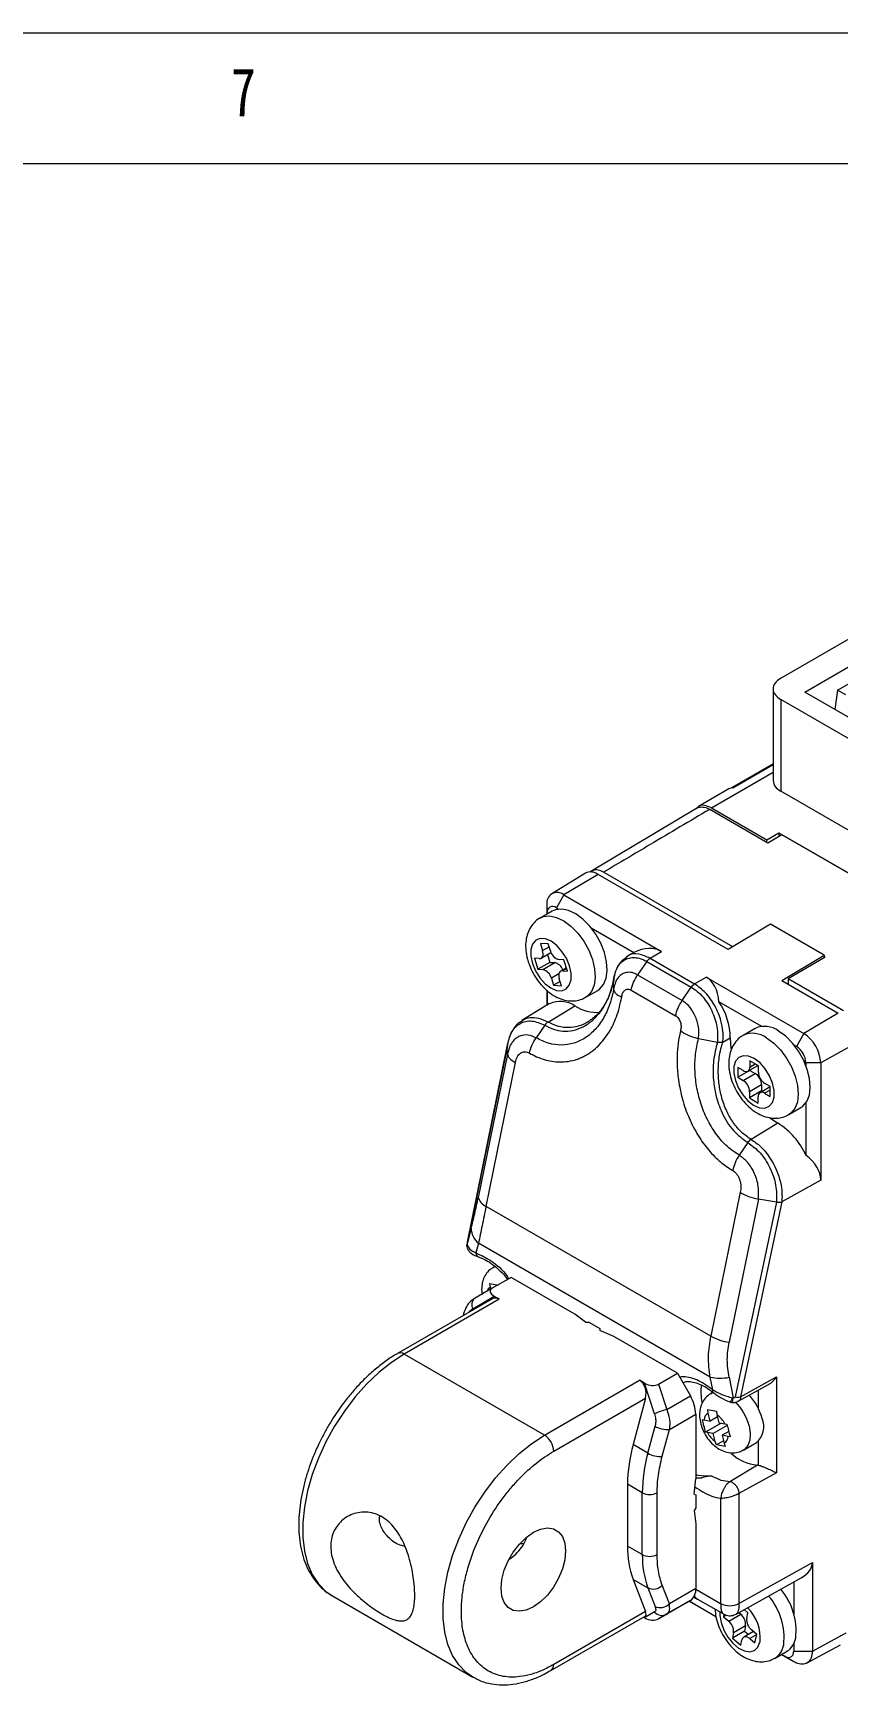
# Model space of a CAD drawing. Header units: inches. Extents: x 0.2 to 16.3, y 0.2 to 11.5.
# Drawn here: x 12.858 to 14.071, y 9.007 to 11.496 of the extents above; entities that cross this region are included whole.
import ezdxf

# ---------------------------------------------------------------- set-up
doc = ezdxf.new("R2010")
doc.units = ezdxf.units.IN
doc.header["$MEASUREMENT"] = 0
doc.styles.add('SLDTEXTSTYLE3', font='TXT', dxfattribs={"width": 0.75})

msp = doc.modelspace()

# ---------------------------------------------------------------- linework, layer by layer
at = {"color": 7, "linetype": 'Continuous', "lineweight": 18}
for p, q in [((16.3386, 11.4961), (0.1969, 11.4961)), ((16.1516, 11.2992), (0.3937, 11.2992)), ((13.9851, 10.524), (14.2718, 10.6895)), ((14.0213, 10.5031), (14.3024, 10.6654)), ((14.0707, 10.5059), (14.1382, 10.5448)), ((13.9735, 10.5079), (13.9735, 10.3696)), ((14.0707, 10.5059), (14.0666, 10.4769)), ((14.0832, 10.4987), (14.0707, 10.5059)), ((14.2857, 10.3182), (13.9851, 10.4918)), ((13.9851, 10.4918), (13.9851, 10.3536)), ((14.3052, 10.3391), (14.0213, 10.5031)), ((13.9735, 10.3948), (13.911, 10.3587)), ((13.9069, 10.3571), (13.861, 10.3306)), ((14.2857, 10.18), (13.9851, 10.3536)), ((13.8594, 10.3286), (13.6987, 10.2326)), ((13.9656, 10.2756), (13.8779, 10.3263)), ((13.8807, 10.3287), (13.9642, 10.2805)), ((13.9642, 10.2805), (13.9823, 10.2909)), ((13.9642, 10.2764), (13.9642, 10.2805)), ((13.9865, 10.288), (13.9656, 10.2756)), ((13.9823, 10.2909), (14.1688, 10.1832)), ((13.9823, 10.2909), (13.9823, 10.2855)), ((14.1674, 10.1835), (13.9865, 10.288)), ((13.6905, 10.23), (13.6397, 10.1991)), ((13.9127, 10.1191), (13.7178, 10.2316)), ((13.7095, 10.2283), (13.658, 10.1975)), ((13.9057, 10.115), (13.7095, 10.2283)), ((13.6324, 10.1827), (13.6326, 10.1697)), ((13.6324, 10.1827), (13.6324, 10.1684)), ((13.658, 10.1975), (13.6468, 10.178)), ((13.658, 10.1975), (13.8054, 10.1124)), ((13.6402, 10.173), (13.6221, 10.1625)), ((13.6326, 10.1697), (13.6326, 10.1686)), ((13.6468, 10.178), (13.6501, 10.1761)), ((13.6992, 10.1477), (13.7636, 10.1106)), ((13.9698, 10.1532), (13.9057, 10.115)), ((14.0505, 10.1066), (13.9698, 10.1532)), ((13.6345, 10.1235), (13.6226, 10.1242)), ((13.6226, 10.1242), (13.6259, 10.1137)), ((13.6239, 10.1023), (13.6386, 10.1108)), ((13.6332, 10.1077), (13.637, 10.0958)), ((13.6378, 10.113), (13.6345, 10.1235)), ((13.7601, 10.1088), (13.7527, 10.1043)), ((13.7601, 10.1088), (13.7636, 10.1106)), ((13.788, 10.102), (13.8054, 10.1124)), ((13.9865, 10.0684), (14.0505, 10.1066)), ((14.0505, 10.1066), (14.0505, 10.103)), ((13.6136, 10.1021), (13.6189, 10.0854)), ((13.621, 10.1017), (13.6136, 10.1021)), ((13.637, 10.0958), (13.6189, 10.0854)), ((13.6189, 10.0854), (13.6263, 10.0849)), ((13.6263, 10.0849), (13.6444, 10.0954)), ((13.637, 10.0958), (13.6444, 10.0954)), ((13.6581, 10.0994), (13.6506, 10.0999)), ((13.6618, 10.0876), (13.653, 10.0825)), ((13.656, 10.0831), (13.6634, 10.0827)), ((13.6634, 10.0827), (13.6581, 10.0994)), ((13.753, 10.1038), (13.7476, 10.0991)), ((13.7831, 10.0972), (13.7693, 10.077)), ((13.7831, 10.0972), (13.8502, 10.0585)), ((13.788, 10.102), (13.8551, 10.0633)), ((14.0519, 10.1038), (13.9962, 10.0709)), ((14.0505, 10.1046), (14.0519, 10.1038)), ((13.6392, 10.0718), (13.6425, 10.0614)), ((13.6523, 10.067), (13.6425, 10.0614)), ((13.6425, 10.0614), (13.6544, 10.0606)), ((13.6544, 10.0606), (13.651, 10.0711)), ((13.7326, 10.0661), (13.733, 10.0547)), ((13.7693, 10.077), (13.8364, 10.0383)), ((13.8364, 10.0383), (13.8502, 10.0585)), ((13.8551, 10.0633), (13.8725, 10.0737)), ((13.8725, 10.0737), (14.0199, 9.9886)), ((13.9865, 10.0684), (14.0714, 10.0193)), ((13.9962, 10.0709), (13.9962, 10.0627)), ((14.0797, 10.0227), (13.9962, 10.0709)), ((13.6366, 10.0336), (13.5948, 10.0082)), ((13.6324, 10.0537), (13.6324, 10.031)), ((13.6326, 10.0535), (13.6326, 10.0311)), ((13.691, 10.0432), (13.7091, 10.0536)), ((13.7593, 10.0541), (13.8265, 10.0153)), ((13.9564, 9.9993), (13.8919, 10.0365)), ((13.5927, 10.0063), (13.595, 10.0079)), ((13.6341, 10.0059), (13.6747, 10.0301)), ((14.0714, 10.0193), (14.0199, 9.9886)), ((13.6292, 10.001), (13.6162, 9.982)), ((13.8977, 9.9757), (13.9089, 9.9819)), ((13.9089, 9.9819), (13.9096, 9.9653)), ((13.9464, 9.9962), (13.9284, 9.9857)), ((14.0199, 9.9886), (14.0087, 9.9691)), ((13.5728, 9.9702), (13.5125, 9.6748)), ((13.5125, 9.6743), (13.5726, 9.9691)), ((13.5731, 9.9574), (13.5289, 9.7417)), ((13.5731, 9.9574), (13.5726, 9.9691)), ((13.861, 9.9809), (13.8896, 9.9755)), ((14.0087, 9.9691), (14.0054, 9.971)), ((14.0978, 9.9735), (14.0454, 9.9443)), ((13.5407, 9.7282), (13.5851, 9.9449)), ((13.9204, 9.9376), (13.9202, 9.9227)), ((13.9383, 9.9331), (13.9202, 9.9227)), ((13.9286, 9.9327), (13.9204, 9.9376)), ((13.9356, 9.932), (13.9503, 9.9404)), ((13.9383, 9.9335), (13.9383, 9.9331)), ((13.9383, 9.9331), (13.9465, 9.9283)), ((13.9386, 9.9474), (13.9385, 9.9381)), ((13.9516, 9.9397), (13.9386, 9.9474)), ((13.9514, 9.9304), (13.9516, 9.9397)), ((14.0454, 9.9443), (14.023, 9.9444)), ((14.023, 9.9444), (14.023, 9.9406)), ((14.0454, 9.9443), (14.0454, 9.7675)), ((13.9202, 9.9227), (13.9284, 9.9178)), ((13.9284, 9.9178), (13.9465, 9.9283)), ((13.9561, 9.9113), (13.938, 9.9009)), ((13.9692, 9.9082), (13.9538, 9.8993)), ((13.9561, 9.9113), (13.9559, 9.902)), ((13.9692, 9.9086), (13.961, 9.9134)), ((13.969, 9.8937), (13.9692, 9.9086)), ((13.9559, 9.902), (13.9378, 9.8916)), ((13.938, 9.9009), (13.9378, 9.8916)), ((13.9378, 9.8916), (13.9508, 9.8839)), ((13.9508, 9.8839), (13.951, 9.8932)), ((13.9559, 9.902), (13.9572, 9.9013)), ((13.9608, 9.8985), (13.969, 9.8937)), ((14.023, 9.8839), (14.023, 9.8052)), ((13.9681, 9.862), (13.9809, 9.8533)), ((13.9972, 9.8664), (14.0153, 9.8769)), ((13.9809, 9.8533), (13.9403, 9.8291)), ((13.9354, 9.8243), (13.9224, 9.8052)), ((14.0454, 9.7675), (13.9868, 9.7348)), ((13.9239, 9.7493), (13.8796, 9.5326)), ((13.9513, 9.7391), (13.9071, 9.5233)), ((13.9787, 9.7347), (13.9165, 9.4411)), ((13.9868, 9.7348), (13.9245, 9.4411)), ((13.9787, 9.7347), (13.9513, 9.7391)), ((13.8796, 9.5326), (13.5407, 9.7282)), ((13.5183, 9.6951), (13.5121, 9.6711)), ((13.5121, 9.6711), (13.5121, 9.6706)), ((13.5292, 9.6727), (13.5254, 9.658)), ((13.8786, 9.471), (13.5292, 9.6727)), ((13.5542, 9.6376), (13.5512, 9.6359)), ((13.5464, 9.6118), (13.5596, 9.6093)), ((13.5472, 9.6062), (13.5464, 9.6118)), ((13.5786, 9.6212), (13.5501, 9.6048)), ((13.6745, 9.5659), (13.5786, 9.6212)), ((13.5493, 9.5885), (13.4073, 9.5065)), ((13.5606, 9.5883), (13.4172, 9.5055)), ((13.5207, 9.574), (13.5531, 9.5927)), ((13.5501, 9.6048), (13.5233, 9.5893)), ((13.5479, 9.6035), (13.5472, 9.6062)), ((13.5531, 9.5927), (13.5606, 9.5883)), ((13.5068, 9.5664), (13.506, 9.5634)), ((13.6907, 9.5537), (13.6746, 9.5659)), ((13.6907, 9.5537), (13.6955, 9.5537)), ((13.6955, 9.5537), (13.7122, 9.5441)), ((13.7122, 9.5441), (13.7122, 9.5413)), ((13.7332, 9.532), (13.7122, 9.5413)), ((13.8292, 9.4766), (13.7332, 9.532)), ((13.6287, 9.3834), (13.4172, 9.5055)), ((13.6287, 9.3834), (13.7722, 9.4662)), ((13.7798, 9.4619), (13.7722, 9.4662)), ((13.7949, 9.4157), (13.7798, 9.4619)), ((13.8007, 9.4601), (13.8292, 9.4766)), ((13.8007, 9.4601), (13.8132, 9.4219)), ((13.8292, 9.4766), (13.8489, 9.4425)), ((13.8824, 9.4519), (13.8786, 9.471)), ((13.9071, 9.4706), (13.9133, 9.4395)), ((13.921, 9.4345), (13.9666, 9.4596)), ((13.9245, 9.4411), (13.9786, 9.4713)), ((13.9786, 9.4713), (13.9786, 9.3269)), ((13.6427, 9.3593), (13.7811, 9.4392)), ((13.7811, 9.4392), (13.7624, 9.3692)), ((13.8132, 9.4219), (13.8489, 9.4425)), ((13.8828, 9.448), (13.8797, 9.4462)), ((13.8838, 9.4486), (13.8829, 9.448)), ((13.9133, 9.4395), (13.9124, 9.4396)), ((13.921, 9.4345), (13.9198, 9.434)), ((13.8171, 9.392), (13.857, 9.4151)), ((13.857, 9.4151), (13.857, 9.3176)), ((13.8749, 9.4222), (13.8881, 9.4197)), ((13.8757, 9.4166), (13.8749, 9.4222)), ((13.8787, 9.4047), (13.8757, 9.4166)), ((13.8897, 9.4111), (13.8787, 9.4047)), ((13.8881, 9.4197), (13.8889, 9.4141)), ((13.8889, 9.4141), (13.8919, 9.4022)), ((13.7847, 9.3563), (13.7955, 9.3968)), ((13.8063, 9.3516), (13.8171, 9.392)), ((13.867, 9.4071), (13.8696, 9.4065)), ((13.8696, 9.4065), (13.8787, 9.4047)), ((13.8951, 9.4016), (13.8718, 9.3881)), ((13.8744, 9.3874), (13.8718, 9.3881)), ((13.8834, 9.3857), (13.8744, 9.3874)), ((13.9045, 9.3979), (13.8834, 9.3857)), ((13.8863, 9.3739), (13.8834, 9.3857)), ((13.8919, 9.4022), (13.9009, 9.4005)), ((13.9066, 9.389), (13.8966, 9.3832)), ((13.9009, 9.4005), (13.9039, 9.4001)), ((13.7847, 9.3563), (13.7624, 9.3692)), ((13.8881, 9.3688), (13.8863, 9.3739)), ((13.8987, 9.3749), (13.8881, 9.3688)), ((13.9013, 9.3663), (13.8881, 9.3688)), ((13.9056, 9.3815), (13.8966, 9.3832)), ((13.8966, 9.3832), (13.8995, 9.3714)), ((13.8995, 9.3714), (13.9013, 9.3663)), ((13.9087, 9.3811), (13.9056, 9.3815)), ((13.9289, 9.361), (13.9484, 9.3722)), ((13.9499, 9.3384), (13.9082, 9.3132)), ((13.754, 9.3094), (13.754, 9.2163)), ((13.7763, 9.2965), (13.754, 9.3094)), ((13.8546, 9.2947), (13.857, 9.3176)), ((13.857, 9.3191), (13.8659, 9.319)), ((13.8818, 9.3213), (13.8814, 9.3216)), ((13.9786, 9.3269), (13.922, 9.2953)), ((13.7763, 9.2034), (13.7763, 9.2965)), ((13.7986, 9.2034), (13.7986, 9.2965)), ((13.8546, 9.2947), (13.857, 9.2934)), ((13.857, 9.2934), (13.857, 9.2741)), ((13.8944, 9.2878), (13.8944, 9.1298)), ((13.922, 9.2953), (13.922, 9.1296)), ((13.857, 9.2741), (13.8546, 9.2699)), ((13.8546, 9.2699), (13.857, 9.2498)), ((13.857, 9.2498), (13.857, 9.1524)), ((13.7763, 9.2034), (13.754, 9.2163)), ((13.922, 9.1296), (14.0327, 9.1913)), ((14.0327, 9.1913), (14.0327, 9.0581)), ((13.7624, 9.1661), (13.7811, 9.1177)), ((13.7624, 9.1661), (13.7847, 9.1533)), ((13.918, 9.1139), (14.0159, 9.1685)), ((14.0046, 9.1622), (14.0046, 9.1144)), ((13.3089, 9.1412), (13.5205, 9.019)), ((13.3089, 9.1412), (13.3098, 9.1407)), ((13.7847, 9.1533), (13.7955, 9.1253)), ((13.8171, 9.1293), (13.8063, 9.1573)), ((13.857, 9.1524), (13.8171, 9.1293)), ((13.8535, 9.1396), (13.8596, 9.1365)), ((13.8596, 9.1365), (13.8985, 9.1141)), ((13.6386, 9.0288), (13.7806, 9.1108)), ((13.7811, 9.1177), (13.6427, 9.0378)), ((13.7949, 9.117), (13.7798, 9.1082)), ((13.8292, 9.123), (13.8007, 9.1065)), ((13.8007, 9.1065), (13.8132, 9.1138)), ((13.8489, 9.1343), (13.8132, 9.1138)), ((13.8292, 9.123), (13.8489, 9.1343)), ((13.8873, 9.1098), (13.8469, 9.1332)), ((13.8471, 9.1333), (13.8873, 9.1102)), ((13.8994, 9.1136), (13.8986, 9.1099)), ((13.9027, 9.1123), (13.8986, 9.1099)), ((13.8986, 9.1099), (13.9066, 9.1033)), ((13.9066, 9.1033), (13.9247, 9.1138)), ((13.9219, 9.1161), (13.9247, 9.1138)), ((13.9354, 9.1157), (13.9298, 9.1205)), ((13.9337, 9.1076), (13.9354, 9.1157)), ((13.7798, 9.1082), (13.778, 9.1093)), ((13.9303, 9.0879), (13.9122, 9.0775)), ((13.914, 9.0856), (13.9122, 9.0775)), ((13.9321, 9.0961), (13.914, 9.0856)), ((13.9439, 9.0875), (13.9293, 9.079)), ((13.9321, 9.0961), (13.9303, 9.0879)), ((13.9303, 9.0879), (13.9362, 9.083)), ((13.949, 9.0833), (13.9411, 9.0899)), ((14.0327, 9.0581), (14.0837, 9.0855)), ((13.9122, 9.0775), (13.9249, 9.0669)), ((13.9249, 9.0669), (13.9266, 9.075)), ((13.9383, 9.0769), (13.9462, 9.0703)), ((13.9462, 9.0703), (13.949, 9.0833)), ((14.0046, 9.0691), (14.0046, 9.0582)), ((14.0241, 9.0398), (14.0752, 9.0673)), ((13.9764, 9.0474), (13.9945, 9.0578)), ((14.0049, 9.042), (13.9859, 9.0529)), ((13.9862, 9.0531), (13.9909, 9.0503)), ((14.0049, 9.042), (13.9974, 9.0464)), ((14.0046, 9.0582), (14.0327, 9.0581)), ((13.5216, 9.0184), (13.5205, 9.019))]:
    msp.add_line(p, q, dxfattribs=at)
at = {"color": 8, "linetype": 'Continuous', "lineweight": 18}
for p, q in [((13.8807, 10.3287), (13.9735, 10.3823)), ((13.9128, 10.3589), (13.9735, 10.394)), ((13.6259, 10.1137), (13.6357, 10.1194)), ((13.6621, 10.0867), (13.656, 10.0831)), ((13.6504, 10.0783), (13.6392, 10.0718)), ((13.9385, 9.9381), (13.9465, 9.9427)), ((13.9691, 9.9033), (13.9608, 9.8985)), ((13.5512, 9.6359), (13.5546, 9.6374)), ((13.8797, 9.4462), (13.8839, 9.4479)), ((13.951, 9.451), (13.951, 9.4242)), ((13.951, 9.3741), (13.951, 9.3383)), ((13.857, 9.1513), (13.8944, 9.1298)), ((13.949, 9.0831), (13.9383, 9.0769)), ((13.9974, 9.0464), (13.9909, 9.0503))]:
    msp.add_line(p, q, dxfattribs=at)
at = {"color": 8, "linetype": 'Continuous', "lineweight": 18, "flags": 128}
for points in [[(13.6221, 10.1625), (13.6273, 10.1647), (13.6367, 10.1657), (13.6471, 10.1635), (13.6579, 10.1583), (13.6687, 10.1503), (13.6789, 10.1399), (13.688, 10.1277), (13.6955, 10.1142), (13.701, 10.1002), (13.7044, 10.0862), (13.7053, 10.0732), (13.7037, 10.0616), (13.6999, 10.052), (13.6938, 10.0451), (13.691, 10.0432)], [(13.9635, 9.9819), (13.9744, 9.974), (13.9846, 9.9638), (13.9938, 9.9516), (14.0013, 9.9382), (14.007, 9.9242), (14.0105, 9.9102), (14.0115, 9.8971), (14.0101, 9.8854), (14.0064, 9.8757), (14.0004, 9.8686), (13.9972, 9.8664)], [(13.5125, 9.6748), (13.5125, 9.6748), (13.5125, 9.6743)], [(13.4172, 9.5055), (13.398, 9.493), (13.3791, 9.478), (13.3608, 9.4606), (13.3434, 9.4411), (13.3272, 9.4198), (13.3123, 9.3971), (13.2992, 9.3733), (13.2879, 9.3488), (13.2786, 9.324), (13.2715, 9.2993), (13.2668, 9.275), (13.2643, 9.2516), (13.2643, 9.2294), (13.2668, 9.2088), (13.2715, 9.19), (13.2786, 9.1735), (13.2879, 9.1593), (13.2992, 9.1479), (13.3089, 9.1412)], [(13.9373, 9.3973), (13.9391, 9.386), (13.9384, 9.3759), (13.9355, 9.3677), (13.9304, 9.362), (13.9289, 9.3609)], [(13.5205, 9.019), (13.5108, 9.0258), (13.4995, 9.0372), (13.4902, 9.0513), (13.4831, 9.0679), (13.4783, 9.0866), (13.4759, 9.1073), (13.4759, 9.1295), (13.4783, 9.1529), (13.4831, 9.1771), (13.4902, 9.2019), (13.4995, 9.2267), (13.5108, 9.2512), (13.5239, 9.275), (13.5387, 9.2977), (13.555, 9.3189), (13.5724, 9.3384), (13.5907, 9.3558), (13.6095, 9.3709), (13.6287, 9.3834)], [(13.8548, 9.1411), (13.8561, 9.1394), (13.8596, 9.1365), (13.8596, 9.1365)], [(13.8933, 9.1171), (13.8933, 9.1119), (13.8951, 9.101), (13.8992, 9.0897), (13.9054, 9.079), (13.913, 9.0698), (13.9215, 9.0627), (13.9302, 9.0583), (13.9384, 9.0571), (13.9454, 9.059), (13.9506, 9.064), (13.9537, 9.0717)]]:
    msp.add_lwpolyline(points, dxfattribs=at)
at = {"color": 7, "linetype": 'Continuous', "lineweight": 18, "flags": 128}
for points in [[(13.7091, 10.0536), (13.7119, 10.0555), (13.7179, 10.0625), (13.7218, 10.072), (13.7234, 10.0836), (13.7224, 10.0967), (13.7191, 10.1106), (13.7136, 10.1247), (13.7061, 10.1381), (13.697, 10.1504), (13.6868, 10.1608), (13.676, 10.1688), (13.6652, 10.174), (13.6548, 10.1761), (13.6454, 10.1752), (13.6402, 10.173)], [(13.6105, 10.0941), (13.6152, 10.0829), (13.6217, 10.0725), (13.6296, 10.0637), (13.6382, 10.0572), (13.6469, 10.0536), (13.6548, 10.0531), (13.6615, 10.0558), (13.6662, 10.0615), (13.6688, 10.0696), (13.6688, 10.0797), (13.6664, 10.0907), (13.6618, 10.1019), (13.6552, 10.1123), (13.6473, 10.1212), (13.6387, 10.1276), (13.6301, 10.1313), (13.6221, 10.1317), (13.6155, 10.129), (13.6107, 10.1234), (13.6082, 10.1152), (13.6081, 10.1052), (13.6105, 10.0941)], [(13.621, 10.1017), (13.6227, 10.1018), (13.6241, 10.1024), (13.6253, 10.1035), (13.6261, 10.105), (13.6266, 10.1068), (13.6268, 10.1089), (13.6265, 10.1113), (13.6259, 10.1137)], [(13.656, 10.0831), (13.6543, 10.083), (13.6529, 10.0824), (13.6517, 10.0813), (13.6508, 10.0798), (13.6503, 10.078), (13.6502, 10.0759), (13.6504, 10.0735), (13.651, 10.0711)], [(14.0153, 9.8769), (14.0185, 9.8791), (14.0245, 9.8862), (14.0282, 9.8958), (14.0296, 9.9075), (14.0286, 9.9207), (14.0251, 9.9346), (14.0194, 9.9487), (14.0118, 9.9621), (14.0027, 9.9742), (13.9925, 9.9845), (13.9816, 9.9923)], [(13.9452, 9.9507), (13.9365, 9.9544), (13.9285, 9.955), (13.9219, 9.9524), (13.917, 9.9468), (13.9145, 9.9387), (13.9143, 9.9287), (13.9167, 9.9176), (13.9213, 9.9064), (13.9278, 9.896), (13.9356, 9.8871), (13.9442, 9.8805), (13.9529, 9.8768), (13.9609, 9.8763), (13.9675, 9.8789), (13.9724, 9.8845), (13.9749, 9.8926), (13.9751, 9.9026), (13.9728, 9.9136), (13.9682, 9.9248), (13.9617, 9.9353), (13.9538, 9.9442), (13.9452, 9.9507)], [(13.6607, 9.209), (13.6595, 9.1958), (13.6559, 9.1818), (13.6501, 9.1678), (13.6424, 9.1544), (13.6332, 9.1424), (13.6229, 9.1323), (13.612, 9.1246), (13.6012, 9.1198), (13.5909, 9.118), (13.5817, 9.1193), (13.5739, 9.1238), (13.5681, 9.1311), (13.5645, 9.1409), (13.5633, 9.1527), (13.5645, 9.166), (13.5681, 9.1799), (13.5739, 9.1939), (13.5817, 9.2073), (13.5909, 9.2193), (13.6012, 9.2294), (13.612, 9.2371), (13.6229, 9.242), (13.6332, 9.2437), (13.6424, 9.2424), (13.6501, 9.2379), (13.6559, 9.2306), (13.6595, 9.2208), (13.6607, 9.209)], [(13.9383, 9.0769), (13.9364, 9.0782), (13.9345, 9.0792), (13.9326, 9.0796), (13.9309, 9.0796), (13.9294, 9.0791), (13.9282, 9.0782), (13.9272, 9.0768), (13.9266, 9.075)]]:
    msp.add_lwpolyline(points, dxfattribs=at)
at = {"color": 7, "linetype": 'Continuous', "lineweight": 18}
for centre, radius, start, end in [((13.9138, 10.3452), 0.0138, 94.0391, 119.8257), ((13.6986, 10.2141), 0.0179, 52.6431, 116.9972), ((13.648, 10.1852), 0.0158, 50.7967, 189.214), ((13.6413, 10.1712), 0.0088, 50.7967, 189.214), ((13.6552, 10.1172), 0.0179, 193.5873, 255.3828), ((13.6218, 10.0676), 0.0179, 13.5873, 75.3828), ((13.6401, 10.0786), 0.0174, 19.9046, 75.747), ((13.6526, 9.9984), 0.0386, 55.1289, 114.5113), ((13.8112, 9.9814), 0.0977, 0.3061, 34.2962), ((13.7074, 10.0806), 0.0601, 237.062, 274.8638), ((13.9608, 9.965), 0.0344, 52.7712, 114.7483), ((13.9899, 9.9417), 0.0556, 2.6055, 57.3945), ((13.992, 9.943), 0.031, 2.6055, 57.3945), ((13.9325, 9.9373), 0.00602, 229.2959, 7.6773), ((13.9168, 9.9001), 0.0212, 2.0947, 56.8925), ((13.9349, 9.9106), 0.0212, 2.0947, 56.8925), ((13.9726, 9.9311), 0.0212, 182.0947, 236.8925), ((13.9569, 9.894), 0.00602, 49.2959, 187.6773), ((13.9208, 9.7583), 0.1125, 24.6484, 57.6802), ((13.5483, 9.7467), 0.02, 194.6433, 247.8229), ((13.5464, 9.6949), 0.0281, 179.6706, 232.1791), ((13.5314, 9.58), 0.0123, 131.3359, 209.4248), ((13.9195, 9.6058), 0.0834, 241.3971, 261.4817), ((13.9502, 9.4487), 0.0856, 172.8425, 190.749), ((13.8938, 9.5378), 0.0685, 257.2195, 281.2281), ((13.8002, 9.4131), 0.0568, 1.9565, 31.1437), ((13.9204, 9.4613), 0.0206, 259.029, 281.4355), ((13.8773, 9.3881), 0.0821, 14.4765, 42.6282), ((13.8344, 9.3288), 0.0955, 102.8357, 114.4673), ((13.8811, 9.4065), 0.0114, 117.863, 180.0731), ((13.8669, 9.3825), 0.0385, 27.8638, 55.0679), ((13.9281, 9.3961), 0.0314, 310.5178, 23.4935), ((13.8141, 9.4299), 0.038, 240.573, 274.4412), ((13.9084, 9.4054), 0.0385, 207.8638, 235.0679), ((13.6124, 9.3579), 0.0303, 2.6055, 57.3945), ((13.988, 9.307), 0.234, 164.5964, 179.4278), ((13.8942, 9.3815), 0.0114, 297.863, 0.0731), ((14.0103, 9.2942), 0.234, 164.5964, 179.4278), ((13.8033, 9.3894), 0.038, 240.573, 274.4412), ((13.9562, 9.4056), 0.0676, 227.5821, 264.6385), ((13.9498, 9.3313), 0.00708, 80.1027, 89.1957), ((13.7874, 9.318), 0.0242, 242.6097, 297.3903), ((13.8939, 9.2139), 0.1399, 179.0429, 199.9698), ((13.7874, 9.2249), 0.0242, 242.6097, 297.3903), ((13.9162, 9.2011), 0.1399, 179.0429, 199.9698), ((13.7927, 9.1705), 0.019, 245.1196, 315.9168), ((13.8373, 9.1504), 0.0198, 305.698, 5.6204), ((13.9118, 9.0887), 0.0964, 353.5523, 40.536), ((13.806, 9.1269), 0.015, 221.6035, 298.6028), ((13.8034, 9.1425), 0.019, 245.1196, 315.9168), ((13.9083, 9.1567), 0.0303, 242.6565, 296.7662), ((13.9119, 9.098), 0.0202, 354.3911, 50.9992), ((13.8938, 9.0876), 0.0202, 354.3911, 50.9992), ((13.9538, 9.1056), 0.0202, 174.3911, 230.9992), ((13.9792, 9.0821), 0.0287, 302.1039, 351.442)]:
    msp.add_arc(centre, radius, start, end, dxfattribs=at)
at = {"color": 8, "linetype": 'Continuous', "lineweight": 18}
for centre, radius, start, end in [((13.9427, 9.9544), 0.0345, 52.8504, 113.934), ((13.5328, 9.6586), 0.00746, 184.124, 249.4811), ((13.5515, 9.5972), 0.00995, 115.3243, 163.4871), ((13.5095, 9.5659), 0.00283, 170.0012, 217.3089), ((13.4114, 9.4977), 0.00966, 53.6161, 115.9618), ((13.8863, 9.4505), 0.00419, 159.6662, 223.1106), ((13.858, 9.3769), 0.0819, 14.4508, 43.8604), ((13.9247, 9.3945), 0.1124, 232.1392, 239.8071), ((13.8937, 9.0782), 0.0964, 353.5577, 40.7015), ((13.8913, 9.0781), 0.0628, 354.18, 46.0901), ((13.9611, 9.0717), 0.0287, 301.9541, 351.4505), ((13.6327, 9.0368), 0.00995, 306.6588, 5.5361)]:
    msp.add_arc(centre, radius, start, end, dxfattribs=at)
at = {"color": 7, "linetype": 'Continuous', "lineweight": 18}
for centre, major_axis, ratio, start_param, end_param in [((13.7591, 10.0314), (0.046, 0.0811), 0.582265, 6.278788, 6.987561), ((13.8262, 9.9927), (0.046, 0.0811), 0.582265, 5.570015, 6.278788), ((13.9413, 9.768), (0.1041, -0.0008), 0.582312, 0.004439, 0.673727), ((13.5687, 9.5973), (0.0218, -0.0035), 0.427891, 2.6564, 3.982929), ((13.5556, 9.5694), (-0.0016, 0.0206), 0.715187, 5.829269, 6.614586), ((13.7671, 9.4472), (-0.0016, 0.0206), 0.715187, 4.258473, 5.829269), ((13.7878, 9.4709), (0.0168, -0.0064), 0.649455, 4.471399, 5.797929), ((13.9765, 9.1916), (0.0562, -0.0004), 0.572321, 5.493418, 6.287473), ((13.7671, 9.1257), (-0.0139, 0.0146), 0.349555, 3.057513, 3.842992), ((13.7878, 9.1173), (0.0168, -0.0064), 0.649455, 4.471399, 5.797929)]:
    msp.add_ellipse(centre, major_axis=major_axis, ratio=ratio, start_param=start_param, end_param=end_param, dxfattribs=at)
for points in [[(13.9851, 10.524), (13.9818, 10.5216), (13.9754, 10.5169), (13.9726, 10.5079), (13.9754, 10.4989), (13.9818, 10.4942), (13.9851, 10.4918)], [(13.9735, 10.3696), (13.9741, 10.3666), (13.9752, 10.3606), (13.9818, 10.3559), (13.9851, 10.3536)], [(13.7831, 10.0972), (13.7839, 10.0982), (13.7854, 10.1002), (13.7872, 10.1014), (13.788, 10.102)], [(13.7593, 10.0541), (13.7603, 10.058), (13.7625, 10.0659), (13.767, 10.0733), (13.7693, 10.077)], [(13.8502, 10.0585), (13.8509, 10.0595), (13.8524, 10.0615), (13.8542, 10.0627), (13.8551, 10.0633)], [(13.8265, 10.0153), (13.8275, 10.0192), (13.8296, 10.0271), (13.8341, 10.0346), (13.8364, 10.0383)], [(13.8718, 9.3881), (13.8709, 9.3912), (13.8692, 9.3975), (13.8677, 9.4039), (13.867, 9.4071)], [(13.9039, 9.4001), (13.9047, 9.3969), (13.9061, 9.3905), (13.9078, 9.3842), (13.9087, 9.3811)], [(13.7986, 9.2965), (13.7989, 9.3053), (13.7995, 9.323), (13.804, 9.342), (13.8063, 9.3516)], [(13.8944, 9.2878), (13.8901, 9.2886), (13.8816, 9.2903), (13.8726, 9.295), (13.8681, 9.2974)], [(13.8063, 9.1573), (13.804, 9.1642), (13.7995, 9.1781), (13.7989, 9.195), (13.7986, 9.2034)]]:
    msp.add_open_spline(points, degree=3, dxfattribs=at)
for points, knots in [([(13.8585, 10.3279), (13.8589, 10.3282), (13.8604, 10.3292), (13.8634, 10.3299), (13.8675, 10.33), (13.8714, 10.3292), (13.8749, 10.3279), (13.8769, 10.3268), (13.8779, 10.3263)], [0, 0, 0, 0, 0.085221, 0.299642, 0.508013, 0.722426, 0.860361, 1, 1, 1, 1]), ([(13.8807, 10.3287), (13.8771, 10.3302), (13.8699, 10.3333), (13.8622, 10.3325), (13.8596, 10.3292), (13.859, 10.3284)], [0, 0, 0, 0, 0.43035, 0.860699, 1, 1, 1, 1]), ([(13.8779, 10.3263), (13.848, 10.3086), (13.7946, 10.2771), (13.7413, 10.2455), (13.7178, 10.2316)], [0, 0, 0, 0, 0.560005, 1, 1, 1, 1]), ([(13.7178, 10.2316), (13.7164, 10.2323), (13.7136, 10.2338), (13.7095, 10.2349), (13.7056, 10.2352), (13.7021, 10.2344), (13.6994, 10.2332), (13.6982, 10.2319), (13.6978, 10.2315)], [0, 0, 0, 0, 0.179639, 0.364488, 0.544128, 0.728978, 0.908603, 1, 1, 1, 1]), ([(13.6222, 10.1625), (13.622, 10.1624), (13.6184, 10.1609), (13.6129, 10.1556), (13.6064, 10.1472), (13.6023, 10.1371), (13.6002, 10.126), (13.6003, 10.1137), (13.6021, 10.1038), (13.6038, 10.0981), (13.6042, 10.0968)], [0, 0, 0, 0, 0.008689, 0.160198, 0.306807, 0.454367, 0.608911, 0.774078, 0.948398, 1, 1, 1, 1]), ([(13.6042, 10.0968), (13.6051, 10.0943), (13.6075, 10.0874), (13.6131, 10.0764), (13.6213, 10.0645), (13.6312, 10.054), (13.642, 10.0459), (13.6533, 10.0404), (13.6645, 10.0376), (13.6753, 10.0377), (13.6844, 10.0395), (13.689, 10.0424), (13.6907, 10.0435)], [0, 0, 0, 0, 0.065112, 0.181597, 0.298481, 0.417074, 0.538953, 0.649338, 0.753046, 0.851168, 0.946348, 1, 1, 1, 1]), ([(13.7326, 10.0661), (13.7338, 10.0732), (13.7362, 10.0874), (13.7464, 10.0983), (13.7564, 10.1026), (13.7649, 10.1034), (13.7739, 10.1018), (13.78, 10.0987), (13.7831, 10.0972)], [0, 0, 0, 0, 0.249328, 0.498429, 0.623734, 0.74892, 0.874188, 1, 1, 1, 1]), ([(13.7693, 10.077), (13.7665, 10.0783), (13.7606, 10.0811), (13.7526, 10.081), (13.7457, 10.0783), (13.7397, 10.0733), (13.735, 10.0653), (13.7337, 10.0581), (13.733, 10.0547)], [0, 0, 0, 0, 0.167736, 0.352143, 0.487172, 0.638974, 0.831837, 1, 1, 1, 1]), ([(13.7467, 10.0994), (13.7444, 10.0968), (13.7394, 10.0913), (13.7348, 10.0805), (13.7337, 10.0722), (13.7332, 10.0685)], [0, 0, 0, 0, 0.334218, 0.704062, 1, 1, 1, 1]), ([(13.6292, 10.001), (13.6335, 9.9989), (13.6425, 9.9944), (13.6569, 9.9917), (13.6721, 9.9927), (13.6875, 9.9982), (13.7021, 10.0083), (13.7152, 10.0232), (13.7261, 10.0425), (13.7304, 10.0582), (13.7326, 10.0661)], [0, 0, 0, 0, 0.10102, 0.209221, 0.324285, 0.446028, 0.574634, 0.7099, 0.851901, 1, 1, 1, 1]), ([(13.7332, 10.0688), (13.7315, 10.0619), (13.7281, 10.0482), (13.7192, 10.0307), (13.7081, 10.0159), (13.6989, 10.0094), (13.6944, 10.0061)], [0, 0, 0, 0, 0.251454, 0.502286, 0.751844, 1, 1, 1, 1]), ([(13.7329, 10.0673), (13.7329, 10.0672), (13.7326, 10.0669), (13.7326, 10.0665), (13.7326, 10.0661)], [0, 0, 0, 0, 0.230324, 1, 1, 1, 1]), ([(13.8502, 10.0585), (13.8532, 10.0565), (13.8592, 10.0526), (13.8676, 10.0441), (13.8751, 10.0342), (13.8833, 10.0193), (13.8904, 9.9984), (13.8898, 9.9831), (13.8896, 9.9755)], [0, 0, 0, 0, 0.125761, 0.251022, 0.376238, 0.501616, 0.75075, 1, 1, 1, 1]), ([(13.8977, 9.9757), (13.898, 9.9785), (13.8984, 9.9831), (13.8981, 9.9885), (13.8975, 9.9962), (13.895, 10.0099), (13.8866, 10.0306), (13.8724, 10.051), (13.8608, 10.0592), (13.8551, 10.0633)], [0, 0, 0, 0, 0.090046, 0.1488, 0.16561, 0.323005, 0.545075, 0.775892, 1, 1, 1, 1]), ([(13.6061, 9.9591), (13.6097, 9.9572), (13.617, 9.9532), (13.6284, 9.9491), (13.6401, 9.9465), (13.6524, 9.9455), (13.6648, 9.9463), (13.675, 9.9488), (13.6831, 9.9518), (13.6892, 9.9547), (13.6951, 9.9581), (13.7022, 9.9631), (13.7102, 9.97), (13.7187, 9.9796), (13.7261, 9.9902), (13.7323, 10.0016), (13.7397, 10.0185), (13.743, 10.0332), (13.7453, 10.0434)], [0, 0, 0, 0, 0.060234, 0.121544, 0.186562, 0.252313, 0.322665, 0.392865, 0.430194, 0.467593, 0.5052, 0.543154, 0.609319, 0.675266, 0.741722, 0.802454, 0.863248, 1, 1, 1, 1]), ([(13.733, 10.0547), (13.7313, 10.047), (13.7277, 10.0314), (13.718, 10.0112), (13.7056, 9.9941), (13.6904, 9.9812), (13.6731, 9.9731), (13.6544, 9.9704), (13.635, 9.9727), (13.6224, 9.9789), (13.6162, 9.982)], [0, 0, 0, 0, 0.123584, 0.248726, 0.373798, 0.499207, 0.624438, 0.749796, 0.875432, 1, 1, 1, 1]), ([(13.733, 10.0547), (13.7337, 10.0527), (13.735, 10.0488), (13.7418, 10.0452), (13.7453, 10.0434)], [0, 0, 0, 0, 0.50013, 1, 1, 1, 1]), ([(13.7453, 10.0434), (13.7454, 10.0444), (13.7456, 10.0465), (13.7466, 10.0493), (13.748, 10.0518), (13.7498, 10.0537), (13.752, 10.055), (13.7544, 10.0554), (13.7569, 10.0553), (13.7585, 10.0545), (13.7593, 10.0541)], [0, 0, 0, 0, 0.11782, 0.242931, 0.371062, 0.499161, 0.624773, 0.752597, 0.87771, 1, 1, 1, 1]), ([(13.861, 9.9809), (13.8613, 9.9841), (13.862, 9.9904), (13.8608, 10.0003), (13.8585, 10.0095), (13.8539, 10.0202), (13.8466, 10.031), (13.8396, 10.036), (13.8364, 10.0383)], [0, 0, 0, 0, 0.155857, 0.300953, 0.437924, 0.567125, 0.799357, 1, 1, 1, 1]), ([(13.5726, 9.9691), (13.5743, 9.9766), (13.5777, 9.9916), (13.5914, 10.005), (13.6093, 10.0096), (13.6226, 10.0039), (13.6292, 10.001)], [0, 0, 0, 0, 0.249805, 0.499421, 0.749356, 1, 1, 1, 1]), ([(13.5927, 10.0063), (13.5915, 10.0056), (13.587, 10.0029), (13.5811, 9.9949), (13.5754, 9.9837), (13.5738, 9.9749), (13.5731, 9.9708)], [0, 0, 0, 0, 0.1109579, 0.4242709, 0.7353382, 1, 1, 1, 1]), ([(13.8265, 10.0153), (13.8273, 10.0148), (13.8288, 10.0137), (13.8309, 10.0113), (13.8326, 10.0084), (13.8338, 10.0052), (13.8346, 10.0018), (13.8348, 9.9984), (13.8345, 9.9952), (13.8339, 9.9933), (13.8337, 9.9924)], [0, 0, 0, 0, 0.120683, 0.247152, 0.372056, 0.500257, 0.625655, 0.756459, 0.880216, 1, 1, 1, 1]), ([(13.6162, 9.982), (13.6122, 9.9838), (13.6038, 9.9875), (13.5931, 9.986), (13.5852, 9.9814), (13.5798, 9.9756), (13.5754, 9.9677), (13.5739, 9.9609), (13.5731, 9.9574)], [0, 0, 0, 0, 0.20459, 0.437673, 0.566426, 0.702382, 0.846176, 1, 1, 1, 1]), ([(13.6061, 9.9591), (13.6072, 9.963), (13.6093, 9.9709), (13.6139, 9.9783), (13.6162, 9.982)], [0, 0, 0, 0, 0.497276, 1, 1, 1, 1]), ([(13.6341, 10.0059), (13.6332, 10.0053), (13.6315, 10.004), (13.6299, 10.002), (13.6292, 10.001)], [0, 0, 0, 0, 0.497258, 1, 1, 1, 1]), ([(13.8337, 9.9924), (13.8324, 9.9863), (13.8299, 9.9741), (13.8287, 9.9572), (13.8287, 9.9427), (13.8294, 9.9307), (13.8314, 9.913), (13.8362, 9.8894), (13.8463, 9.8608), (13.8598, 9.8347), (13.876, 9.8125), (13.8936, 9.7944), (13.9063, 9.7863), (13.9126, 9.7822)], [0, 0, 0, 0, 0.0807036, 0.1630244, 0.2115807, 0.2598566, 0.3081151, 0.4273147, 0.545979, 0.6679792, 0.7843056, 0.8932358, 1, 1, 1, 1]), ([(13.861, 9.9809), (13.8604, 9.981), (13.8553, 9.9821), (13.8451, 9.9853), (13.8376, 9.9899), (13.8337, 9.9924)], [0, 0, 0, 0, 0.057383, 0.500719, 1, 1, 1, 1]), ([(13.929, 9.9859), (13.9285, 9.9857), (13.9247, 9.9841), (13.9189, 9.9786), (13.9125, 9.9701), (13.9084, 9.96), (13.9064, 9.9489), (13.9066, 9.9366), (13.9091, 9.9234), (13.9138, 9.9101), (13.9206, 9.8974), (13.9292, 9.8857), (13.9393, 9.8756), (13.9504, 9.8678), (13.9618, 9.8629), (13.9729, 9.8606), (13.9837, 9.8612), (13.9919, 9.8633), (13.9959, 9.8659), (13.997, 9.8667)], [0, 0, 0, 0, 0.008867, 0.068616, 0.126487, 0.184815, 0.245965, 0.311328, 0.380251, 0.450252, 0.520239, 0.590672, 0.662267, 0.736022, 0.801674, 0.86325, 0.92178, 0.978838, 1, 1, 1, 1]), ([(13.5731, 9.9574), (13.5737, 9.9553), (13.575, 9.951), (13.5817, 9.9469), (13.5851, 9.9449)], [0, 0, 0, 0, 0.5004353, 1, 1, 1, 1]), ([(13.5851, 9.9449), (13.5857, 9.9478), (13.5867, 9.9521), (13.5897, 9.9564), (13.5924, 9.959), (13.5956, 9.9606), (13.599, 9.9612), (13.6026, 9.9608), (13.605, 9.9597), (13.6061, 9.9591)], [0, 0, 0, 0, 0.245572, 0.373218, 0.499285, 0.625401, 0.751777, 0.877837, 1, 1, 1, 1]), ([(13.9224, 9.8052), (13.9163, 9.8092), (13.9042, 9.8173), (13.8883, 9.8353), (13.8749, 9.8566), (13.8648, 9.8805), (13.8581, 9.906), (13.8553, 9.932), (13.8558, 9.9575), (13.8592, 9.9731), (13.861, 9.9809)], [0, 0, 0, 0, 0.124691, 0.250146, 0.375426, 0.500837, 0.625995, 0.751307, 0.876449, 1, 1, 1, 1]), ([(13.8896, 9.9755), (13.8873, 9.9665), (13.8827, 9.9483), (13.8827, 9.9206), (13.8871, 9.8937), (13.8964, 9.8671), (13.9125, 9.8409), (13.9278, 9.8298), (13.9354, 9.8243)], [0, 0, 0, 0, 0.165533, 0.335366, 0.46358, 0.624197, 0.813309, 1, 1, 1, 1]), ([(13.8977, 9.9757), (13.8969, 9.9755), (13.8953, 9.9752), (13.8928, 9.9751), (13.8909, 9.9753), (13.89, 9.9754), (13.8896, 9.9755)], [0, 0, 0, 0, 0.375097, 0.670769, 0.878802, 1, 1, 1, 1]), ([(13.9403, 9.8291), (13.9354, 9.8325), (13.9255, 9.8392), (13.9131, 9.8541), (13.903, 9.8717), (13.8958, 9.8914), (13.8915, 9.9127), (13.8906, 9.9304), (13.8913, 9.9449), (13.8928, 9.9564), (13.895, 9.9669), (13.897, 9.9734), (13.8977, 9.9757)], [0, 0, 0, 0, 0.126294, 0.248663, 0.370087, 0.498036, 0.617487, 0.748454, 0.805475, 0.874075, 0.955183, 1, 1, 1, 1]), ([(13.9354, 9.8243), (13.9362, 9.8253), (13.9377, 9.8272), (13.9395, 9.8285), (13.9403, 9.8291)], [0, 0, 0, 0, 0.5027423, 1, 1, 1, 1]), ([(13.9354, 9.8243), (13.9418, 9.8196), (13.9547, 9.8102), (13.9696, 9.7866), (13.979, 9.76), (13.9788, 9.7431), (13.9787, 9.7347)], [0, 0, 0, 0, 0.250224, 0.500004, 0.749764, 1, 1, 1, 1]), ([(13.9403, 9.8291), (13.9453, 9.8257), (13.9556, 9.8187), (13.9677, 9.8036), (13.9765, 9.7881), (13.9827, 9.7728), (13.9873, 9.7543), (13.987, 9.7417), (13.9868, 9.7348)], [0, 0, 0, 0, 0.180061, 0.378365, 0.505739, 0.63991, 0.801206, 1, 1, 1, 1]), ([(13.9224, 9.8052), (13.9201, 9.8015), (13.9156, 9.794), (13.9136, 9.7861), (13.9126, 9.7822)], [0, 0, 0, 0, 0.502722, 1, 1, 1, 1]), ([(13.9126, 9.7822), (13.9137, 9.7815), (13.9159, 9.78), (13.9189, 9.7765), (13.9214, 9.7725), (13.9233, 9.768), (13.9245, 9.7632), (13.9253, 9.7567), (13.9245, 9.7522), (13.9239, 9.7493)], [0, 0, 0, 0, 0.1217842, 0.248137, 0.3738725, 0.5005869, 0.6260295, 0.7538306, 1, 1, 1, 1]), ([(13.9513, 9.7391), (13.9517, 9.7455), (13.9523, 9.758), (13.9472, 9.7749), (13.9409, 9.7868), (13.9334, 9.7972), (13.9267, 9.802), (13.9224, 9.8052)], [0, 0, 0, 0, 0.256012, 0.50256, 0.638236, 0.766006, 1, 1, 1, 1]), ([(13.5183, 9.6951), (13.5201, 9.7021), (13.5236, 9.7161), (13.5272, 9.7332), (13.5289, 9.7417)], [0, 0, 0, 0, 0.504154, 1, 1, 1, 1]), ([(13.9239, 9.7493), (13.9279, 9.7471), (13.936, 9.7427), (13.9462, 9.7403), (13.9513, 9.7391)], [0, 0, 0, 0, 0.49864, 1, 1, 1, 1]), ([(13.9787, 9.7347), (13.9795, 9.7346), (13.981, 9.7344), (13.9832, 9.7346), (13.9849, 9.7347), (13.9861, 9.7346), (13.9866, 9.7347), (13.9868, 9.7348)], [0, 0, 0, 0, 0.249886, 0.499926, 0.747959, 0.907794, 1, 1, 1, 1]), ([(13.5407, 9.7282), (13.5387, 9.7182), (13.5346, 9.6981), (13.531, 9.6812), (13.5292, 9.6727)], [0, 0, 0, 0, 0.495576, 1, 1, 1, 1]), ([(13.5121, 9.668), (13.512, 9.6683), (13.5118, 9.6693), (13.512, 9.6703), (13.5121, 9.6711)], [0, 0, 0, 0, 0.292864, 1, 1, 1, 1]), ([(13.5125, 9.6656), (13.5123, 9.6664), (13.5118, 9.6681), (13.512, 9.6698), (13.5121, 9.6706)], [0, 0, 0, 0, 0.491601, 1, 1, 1, 1]), ([(13.5127, 9.6747), (13.5127, 9.6746), (13.5126, 9.6741), (13.5124, 9.6728), (13.5122, 9.6711), (13.512, 9.6693), (13.512, 9.6684), (13.512, 9.668)], [0, 0, 0, 0, 0.0590302, 0.2066432, 0.478023, 0.7374582, 1, 1, 1, 1]), ([(13.5125, 9.6743), (13.5125, 9.6742), (13.5124, 9.6739), (13.5123, 9.6733), (13.5122, 9.6725), (13.5121, 9.6717), (13.5121, 9.6713), (13.5121, 9.6711)], [0, 0, 0, 0, 0.105787, 0.213994, 0.459109, 0.727072, 1, 1, 1, 1]), ([(13.5121, 9.6706), (13.513, 9.6683), (13.5147, 9.664), (13.522, 9.6599), (13.5254, 9.658)], [0, 0, 0, 0, 0.529808, 1, 1, 1, 1]), ([(13.5124, 9.6658), (13.513, 9.6642), (13.5143, 9.661), (13.5196, 9.6558), (13.5259, 9.6533), (13.5302, 9.6516)], [0, 0, 0, 0, 0.229119, 0.474047, 1, 1, 1, 1]), ([(13.53, 9.6517), (13.5317, 9.651), (13.5368, 9.6492), (13.5457, 9.6443), (13.5564, 9.6362), (13.5658, 9.6274), (13.5711, 9.6207), (13.5732, 9.6181)], [0, 0, 0, 0, 0.123349, 0.362563, 0.602329, 0.843043, 1, 1, 1, 1]), ([(13.5514, 9.6355), (13.5497, 9.6346), (13.5452, 9.6321), (13.5399, 9.6256), (13.5358, 9.6172), (13.5341, 9.6079), (13.5338, 9.6006), (13.5348, 9.5964), (13.535, 9.5956)], [0, 0, 0, 0, 0.128316, 0.332623, 0.530483, 0.733345, 0.950484, 1, 1, 1, 1]), ([(13.5229, 9.589), (13.5206, 9.5874), (13.5164, 9.5845), (13.5105, 9.577), (13.5082, 9.5704), (13.5068, 9.5664)], [0, 0, 0, 0, 0.3063468, 0.5740386, 1, 1, 1, 1]), ([(13.8786, 9.471), (13.8773, 9.4813), (13.8748, 9.5017), (13.878, 9.5224), (13.8796, 9.5326)], [0, 0, 0, 0, 0.504417, 1, 1, 1, 1]), ([(13.9071, 9.4706), (13.9058, 9.4794), (13.9032, 9.497), (13.9058, 9.5146), (13.9071, 9.5233)], [0, 0, 0, 0, 0.504153, 1, 1, 1, 1]), ([(13.4073, 9.5062), (13.405, 9.505), (13.3971, 9.5006), (13.3838, 9.4911), (13.3679, 9.4781), (13.353, 9.4638), (13.3395, 9.4491), (13.3284, 9.4354), (13.3188, 9.4224), (13.3101, 9.4095), (13.3045, 9.4002), (13.3017, 9.3954)], [0, 0, 0, 0, 0.057758, 0.198209, 0.336691, 0.471833, 0.599887, 0.71541, 0.801345, 0.89809, 1, 1, 1, 1]), ([(13.8373, 9.4625), (13.839, 9.4631), (13.8426, 9.4645), (13.8504, 9.4642), (13.8599, 9.4619), (13.8703, 9.457), (13.8782, 9.4517), (13.8824, 9.4483), (13.8833, 9.4476)], [0, 0, 0, 0, 0.1608481, 0.3552302, 0.5628396, 0.7637739, 0.9525312, 1, 1, 1, 1]), ([(13.9786, 9.4713), (13.9786, 9.4712), (13.978, 9.4703), (13.9767, 9.4685), (13.9744, 9.4657), (13.9714, 9.4628), (13.9687, 9.4606), (13.967, 9.4598), (13.9666, 9.4596)], [0, 0, 0, 0, 0.010332, 0.196889, 0.385106, 0.654328, 0.930415, 1, 1, 1, 1]), ([(13.8799, 9.4459), (13.8782, 9.445), (13.8737, 9.4425), (13.8684, 9.436), (13.8644, 9.4276), (13.8625, 9.4183), (13.8626, 9.4081), (13.865, 9.3971), (13.8697, 9.3861), (13.8765, 9.3758), (13.8848, 9.3672), (13.8941, 9.3609), (13.9037, 9.3573), (13.9134, 9.3563), (13.922, 9.3575), (13.9267, 9.3601), (13.9286, 9.3611)], [0, 0, 0, 0, 0.043632, 0.113104, 0.180384, 0.249365, 0.3232, 0.402926, 0.485693, 0.569584, 0.655951, 0.736531, 0.811823, 0.882584, 0.951353, 1, 1, 1, 1]), ([(13.8824, 9.4519), (13.8866, 9.4495), (13.8954, 9.4442), (13.9065, 9.4412), (13.9124, 9.4396)], [0, 0, 0, 0, 0.470945, 1, 1, 1, 1]), ([(13.8833, 9.4476), (13.8851, 9.4462), (13.8887, 9.4434), (13.8971, 9.4382), (13.904, 9.4353), (13.9086, 9.4334)], [0, 0, 0, 0, 0.251121, 0.500328, 1, 1, 1, 1]), ([(13.9085, 9.4334), (13.909, 9.4333), (13.9101, 9.4329), (13.9113, 9.4327), (13.9119, 9.4327)], [0, 0, 0, 0, 0.4962738, 1, 1, 1, 1]), ([(13.9119, 9.4327), (13.9134, 9.4326), (13.916, 9.4325), (13.9186, 9.4336), (13.9198, 9.4341)], [0, 0, 0, 0, 0.542056, 1, 1, 1, 1]), ([(13.9165, 9.4411), (13.9165, 9.4409), (13.9164, 9.4407), (13.9161, 9.4402), (13.9154, 9.4398), (13.9144, 9.4394), (13.9137, 9.4395), (13.9133, 9.4395)], [0, 0, 0, 0, 0.107272, 0.216266, 0.463262, 0.73307, 1, 1, 1, 1]), ([(13.7949, 9.4157), (13.7955, 9.413), (13.7966, 9.4085), (13.7966, 9.402), (13.7958, 9.3985), (13.7955, 9.3968)], [0, 0, 0, 0, 0.427559, 0.711619, 1, 1, 1, 1]), ([(13.8132, 9.4219), (13.8147, 9.4176), (13.817, 9.411), (13.818, 9.4007), (13.8174, 9.3952), (13.8171, 9.392)], [0, 0, 0, 0, 0.4300589, 0.6669126, 1, 1, 1, 1]), ([(13.3017, 9.3954), (13.2975, 9.3878), (13.2917, 9.3772), (13.2842, 9.3611), (13.2784, 9.3473), (13.2724, 9.3307), (13.2672, 9.3133), (13.263, 9.2954), (13.26, 9.2772), (13.2583, 9.2591), (13.2581, 9.2413), (13.2595, 9.2242), (13.2625, 9.2077), (13.2672, 9.1923), (13.2736, 9.1779), (13.2818, 9.1649), (13.2919, 9.1535), (13.3014, 9.1454), (13.3081, 9.142), (13.3102, 9.1409)], [0, 0, 0, 0, 0.077075, 0.108381, 0.160142, 0.213567, 0.270552, 0.329644, 0.390284, 0.452049, 0.514668, 0.577967, 0.641809, 0.706091, 0.770764, 0.835876, 0.90168, 0.96876, 1, 1, 1, 1]), ([(13.6427, 9.0378), (13.6368, 9.0347), (13.6252, 9.0284), (13.6079, 9.0224), (13.5879, 9.0184), (13.5658, 9.0188), (13.5435, 9.0268), (13.5284, 9.0396), (13.5188, 9.053), (13.5113, 9.0677), (13.5051, 9.0888), (13.5029, 9.1145), (13.5042, 9.1388), (13.5075, 9.1606), (13.514, 9.1874), (13.5254, 9.2196), (13.5435, 9.2558), (13.5621, 9.284), (13.5785, 9.3045), (13.595, 9.3226), (13.6164, 9.3425), (13.6339, 9.3537), (13.6427, 9.3593)], [0, 0, 0, 0, 0.040136, 0.079945, 0.120066, 0.184354, 0.250008, 0.315661, 0.34783, 0.380032, 0.439999, 0.5, 0.540114, 0.579922, 0.620066, 0.684355, 0.750008, 0.815661, 0.84783, 0.880033, 0.939991, 1, 1, 1, 1]), ([(13.951, 9.3383), (13.952, 9.338), (13.9532, 9.3378), (13.956, 9.3368), (13.9592, 9.3356), (13.9644, 9.3334), (13.9708, 9.3305), (13.9756, 9.3283), (13.9781, 9.3272), (13.9786, 9.3269), (13.9786, 9.3269)], [0, 0, 0, 0, 0.11544, 0.141145, 0.277216, 0.412411, 0.624676, 0.915152, 0.994966, 1, 1, 1, 1]), ([(13.8814, 9.3216), (13.8744, 9.3216), (13.8662, 9.3216), (13.8582, 9.3232), (13.857, 9.3234)], [0, 0, 0, 0, 0.854181, 1, 1, 1, 1]), ([(13.8814, 9.3216), (13.8771, 9.3214), (13.8718, 9.3211), (13.8669, 9.3194), (13.8659, 9.319)], [0, 0, 0, 0, 0.804617, 1, 1, 1, 1]), ([(13.9082, 9.3132), (13.904, 9.3136), (13.8956, 9.3143), (13.8864, 9.319), (13.8818, 9.3213)], [0, 0, 0, 0, 0.5, 1, 1, 1, 1]), ([(13.9082, 9.3132), (13.9073, 9.3125), (13.9055, 9.3113), (13.9029, 9.3085), (13.9005, 9.3052), (13.898, 9.3006), (13.8955, 9.2943), (13.8948, 9.2901), (13.8944, 9.2878)], [0, 0, 0, 0, 0.123087, 0.248535, 0.377103, 0.509653, 0.735072, 1, 1, 1, 1]), ([(13.9124, 9.3119), (13.9117, 9.3123), (13.9102, 9.313), (13.9089, 9.3131), (13.9082, 9.3132)], [0, 0, 0, 0, 0.5237, 1, 1, 1, 1]), ([(13.9124, 9.3119), (13.9137, 9.311), (13.9162, 9.3092), (13.9194, 9.3048), (13.9216, 9.2999), (13.9218, 9.2969), (13.922, 9.2953)], [0, 0, 0, 0, 0.25, 0.5, 0.75, 1, 1, 1, 1]), ([(13.922, 9.2953), (13.921, 9.2948), (13.919, 9.2938), (13.9156, 9.2924), (13.9118, 9.2911), (13.9068, 9.2897), (13.9003, 9.2883), (13.8964, 9.288), (13.8944, 9.2878)], [0, 0, 0, 0, 0.119498, 0.23974, 0.361536, 0.485663, 0.730817, 1, 1, 1, 1]), ([(13.3835, 9.114), (13.3801, 9.1161), (13.3732, 9.1203), (13.3623, 9.1282), (13.3514, 9.1371), (13.3408, 9.1471), (13.3307, 9.1581), (13.3217, 9.1701), (13.3143, 9.183), (13.3091, 9.1961), (13.3065, 9.2091), (13.3063, 9.2211), (13.3085, 9.2322), (13.3128, 9.2421), (13.319, 9.2508), (13.3269, 9.258), (13.3366, 9.2636), (13.3475, 9.267), (13.3593, 9.2679), (13.371, 9.2661), (13.3822, 9.2615), (13.3921, 9.2548), (13.4009, 9.2461), (13.4086, 9.2358), (13.4152, 9.224), (13.4209, 9.2107), (13.4256, 9.1962), (13.4292, 9.1811), (13.4317, 9.1661), (13.433, 9.1521), (13.4333, 9.1395), (13.4326, 9.1289), (13.4309, 9.12), (13.4284, 9.113), (13.4247, 9.1077), (13.4199, 9.1044), (13.4137, 9.1031), (13.4062, 9.104), (13.3972, 9.107), (13.3894, 9.1107), (13.3846, 9.1134), (13.3835, 9.114)], [0, 0, 0, 0, 0.024866, 0.0505, 0.075355, 0.10086, 0.127093, 0.154023, 0.1813, 0.209451, 0.235306, 0.262009, 0.286364, 0.311407, 0.336172, 0.361567, 0.388044, 0.415239, 0.44248, 0.470618, 0.496095, 0.522414, 0.546366, 0.570961, 0.595952, 0.621566, 0.648512, 0.676232, 0.703164, 0.730994, 0.756084, 0.781955, 0.806231, 0.831155, 0.856547, 0.882586, 0.909638, 0.937481, 0.96426, 0.991957, 1, 1, 1, 1]), ([(13.4184, 9.216), (13.416, 9.2165), (13.4062, 9.2184), (13.3928, 9.2285), (13.3824, 9.2437), (13.3788, 9.2556), (13.3805, 9.2616), (13.3805, 9.2618)], [0, 0, 0, 0, 0.10848, 0.442715, 0.715836, 0.990389, 1, 1, 1, 1]), ([(13.5761, 9.1965), (13.5768, 9.197), (13.5811, 9.2), (13.5881, 9.2066), (13.5971, 9.2168), (13.6001, 9.2248), (13.6018, 9.2292)], [0, 0, 0, 0, 0.058847, 0.349626, 0.649746, 1, 1, 1, 1]), ([(13.5926, 9.2203), (13.5928, 9.2202), (13.5944, 9.2199), (13.5961, 9.2201), (13.5977, 9.2202)], [0, 0, 0, 0, 0.078739, 1, 1, 1, 1]), ([(13.7955, 9.1253), (13.796, 9.1236), (13.7968, 9.1209), (13.7963, 9.1182), (13.7954, 9.1174), (13.7949, 9.117)], [0, 0, 0, 0, 0.428724, 0.713281, 1, 1, 1, 1]), ([(13.8132, 9.1138), (13.8141, 9.1145), (13.8161, 9.116), (13.8181, 9.1208), (13.8174, 9.1261), (13.8171, 9.1293)], [0, 0, 0, 0, 0.252769, 0.542585, 1, 1, 1, 1]), ([(13.8859, 9.1214), (13.8862, 9.1174), (13.887, 9.109), (13.891, 9.096), (13.897, 9.0829), (13.905, 9.0708), (13.9146, 9.06), (13.9252, 9.0515), (13.9364, 9.0455), (13.9476, 9.0422), (13.9585, 9.0416), (13.9684, 9.0433), (13.9738, 9.0463), (13.9761, 9.0476)], [0, 0, 0, 0, 0.08838, 0.187147, 0.286021, 0.385166, 0.485578, 0.588501, 0.683186, 0.772485, 0.856634, 0.937838, 1, 1, 1, 1]), ([(13.8985, 9.1142), (13.8988, 9.114), (13.9002, 9.113), (13.9031, 9.112), (13.9071, 9.1113), (13.9122, 9.1114), (13.9157, 9.1129), (13.918, 9.1139)], [0, 0, 0, 0, 0.052889, 0.250034, 0.447279, 0.64055, 1, 1, 1, 1]), ([(13.9909, 9.0503), (13.9925, 9.0496), (13.9955, 9.0482), (13.9996, 9.0485), (14.0027, 9.0507), (14.0044, 9.0542), (14.0046, 9.057), (14.0046, 9.0582)], [0, 0, 0, 0, 0.212202, 0.4239986, 0.6415206, 0.855071, 1, 1, 1, 1]), ([(14.0327, 9.0581), (14.0323, 9.0545), (14.0317, 9.0475), (14.0267, 9.0407), (14.0196, 9.0376), (14.0119, 9.0384), (14.0068, 9.041), (14.0049, 9.042)], [0, 0, 0, 0, 0.219897, 0.434512, 0.649185, 0.86392, 1, 1, 1, 1]), ([(13.522, 9.0186), (13.5244, 9.0172), (13.5316, 9.013), (13.5446, 9.0092), (13.5607, 9.0069), (13.5771, 9.0073), (13.594, 9.0101), (13.6112, 9.0155), (13.6262, 9.0218), (13.6352, 9.0271), (13.6386, 9.029)], [0, 0, 0, 0, 0.073553, 0.220277, 0.356781, 0.495331, 0.635471, 0.776325, 0.917054, 1, 1, 1, 1])]:
    msp.add_open_spline(points, degree=3, knots=knots, dxfattribs=at)
at = {"color": 8, "linetype": 'Continuous', "lineweight": 18}
for points, knots in [([(13.788, 10.102), (13.7824, 10.1045), (13.7708, 10.1095), (13.7583, 10.1087), (13.7537, 10.1044), (13.753, 10.1038)], [0, 0, 0, 0, 0.4519086, 0.9199315, 1, 1, 1, 1]), ([(13.595, 10.0079), (13.5959, 10.0086), (13.5995, 10.0113), (13.6079, 10.013), (13.6201, 10.0126), (13.6293, 10.0082), (13.6341, 10.0059)], [0, 0, 0, 0, 0.090537, 0.350593, 0.657529, 1, 1, 1, 1]), ([(13.6945, 10.0062), (13.6921, 10.0049), (13.6873, 10.0022), (13.6775, 9.9987), (13.6649, 9.9968), (13.6494, 9.9986), (13.6393, 10.0034), (13.6341, 10.0059)], [0, 0, 0, 0, 0.128297, 0.256347, 0.498696, 0.742348, 1, 1, 1, 1]), ([(13.5254, 9.658), (13.5331, 9.6544), (13.5491, 9.647), (13.5669, 9.6316), (13.5741, 9.6204), (13.575, 9.6191)], [0, 0, 0, 0, 0.453054, 0.936091, 1, 1, 1, 1]), ([(13.5154, 9.5689), (13.516, 9.5697), (13.5175, 9.5719), (13.5195, 9.5732), (13.5207, 9.574)], [0, 0, 0, 0, 0.398174, 1, 1, 1, 1]), ([(13.8824, 9.4519), (13.8743, 9.4577), (13.8622, 9.4662), (13.8464, 9.4707), (13.8379, 9.4715), (13.8334, 9.471), (13.8325, 9.4709)], [0, 0, 0, 0, 0.46639, 0.700502, 0.934614, 1, 1, 1, 1]), ([(13.9124, 9.4396), (13.9121, 9.4389), (13.9114, 9.4373), (13.9104, 9.4354), (13.9095, 9.434), (13.9088, 9.4334), (13.9086, 9.4335), (13.9085, 9.4335)], [0, 0, 0, 0, 0.193524, 0.407091, 0.636477, 0.874676, 1, 1, 1, 1]), ([(13.9119, 9.4327), (13.912, 9.4327), (13.9121, 9.4328), (13.9124, 9.4339), (13.9127, 9.4354), (13.913, 9.4373), (13.9132, 9.4388), (13.9133, 9.4395)], [0, 0, 0, 0, 0.213797, 0.428333, 0.63364, 0.825107, 1, 1, 1, 1]), ([(13.9245, 9.4411), (13.9243, 9.4398), (13.9241, 9.4377), (13.9226, 9.4357), (13.9217, 9.4347), (13.921, 9.4345), (13.921, 9.4345)], [0, 0, 0, 0, 0.45935, 0.718311, 0.996212, 1, 1, 1, 1]), ([(13.8944, 9.1298), (13.8945, 9.1266), (13.8948, 9.1202), (13.8966, 9.1155), (13.8981, 9.1145), (13.8986, 9.1142)], [0, 0, 0, 0, 0.3951293, 0.8135732, 1, 1, 1, 1]), ([(13.922, 9.1296), (13.9219, 9.1265), (13.9216, 9.12), (13.9199, 9.1153), (13.9184, 9.1143), (13.9179, 9.114)], [0, 0, 0, 0, 0.386178, 0.795146, 1, 1, 1, 1])]:
    msp.add_open_spline(points, degree=3, knots=knots, dxfattribs=at)

# ---------------------------------------------------------------- texts
at = {"color": 7, "linetype": 'Continuous', "lineweight": 0, "insert": (13.1562, 11.4436), "char_height": 0.0729, "attachment_point": 1, "style": 'SLDTEXTSTYLE3'}
msp.add_mtext('7', dxfattribs=at)

doc.saveas('drawing.dxf')
